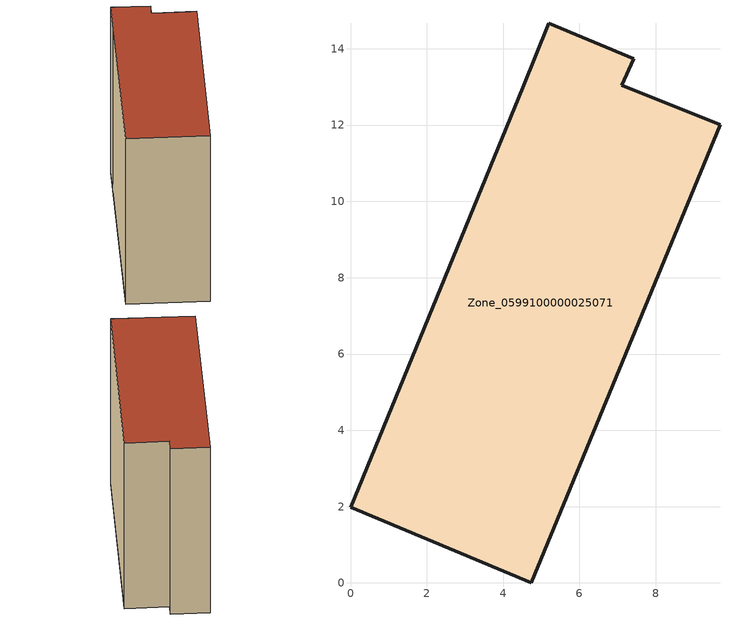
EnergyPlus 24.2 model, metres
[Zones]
Zone_0599100000025071
 floor ground (C_G): 4.51,12.97 5.19,14.67 7.42,13.74 7.11,13.04 9.68,12 4.73,0 0,1.98 z0
 wall outside (C_F): 7.11,13.04 7.42,13.74 5.19,14.67 4.51,12.97 0,1.98 4.73,0 9.68,12 7.11,13.04 z0:12.22
 roof outside (C_R): 4.73,0 9.68,12 7.11,13.04 7.42,13.74 5.19,14.67 4.51,12.97 0,1.98 z12.22
[BUILDING]
Pand.0599100000025071: North Axis=0; Terrain=City; Loads Convergence Tolerance Value=0.04; Temperature Convergence Tolerance Value=0.4; Solar Distribution=FullExterior; Maximum Number of Warmup Days=25; Minimum Number of Warmup Days=1
[Site:Location]
Rotterdam.The.Hague.AP_ZH_NLD Design_Conditions: Latitude=51.96; Longitude=4.45; Time Zone=1; Elevation=-4.5
[SITE:GROUNDTEMPERATURE:BUILDINGSURFACE]
18, 18, 18, 18, 18, 18, 18, 18, 18, 18, 18, 18
[MATERIAL] Thermal Absorptance=0.9; Solar Absorptance=0.7; Visible Absorptance=0.7
Name | Roughness | Thickness | Conductivity | Density | Specific Heat
G.TI.1946 | MediumSmooth | 0.15 | 1 | 540 | 1210
F.TI.1946 | Rough | 0.3 | 0.857143 | 1920 | 840
R.TI.1946 | MediumRough | 0.2 | 0.1 | 1500 | 1000
[CONSTRUCTION]
C_G: G.TI.1946
C_F: F.TI.1946
C_R: R.TI.1946
[ZONE]
Zone_0599100000025071: Type=1; Multiplier=1; Ceiling Height=Autocalculate; Volume=Autocalculate; Floor Area=autocalculate; Part of Total Floor Area=Yes
[ZONEINFILTRATION:DESIGNFLOWRATE]
Infil_Zone_0599100000025071: Zone or ZoneList or Space or SpaceList=Zone_0599100000025071; Schedule=AlwaysOn; Design Flow Rate Calculation Method=Flow/Area; Flow Rate per Floor Area=0.003; Constant Term Coefficient=1; Temperature Term Coefficient=0; Velocity Term Coefficient=0; Velocity Squared Term Coefficient=0
[HVACTEMPLATE:ZONE:IDEALLOADSAIRSYSTEM]
Zone_0599100000025071: Maximum Heating Supply Air Temperature=50; Minimum Cooling Supply Air Temperature=13; Maximum Heating Supply Air Humidity Ratio=0.0156; Minimum Cooling Supply Air Humidity Ratio=0.0077; Heating Limit=NoLimit; Cooling Limit=NoLimit; Dehumidification Control Type=ConstantSensibleHeatRatio; Cooling Sensible Heat Ratio=0.7; Dehumidification Setpoint=60; Humidification Control Type=None; Humidification Setpoint=30; Outdoor Air Method=None; Outdoor Air Flow Rate per Person=0.00944; Outdoor Air Flow Rate per Zone Floor Area=0; Outdoor Air Flow Rate per Zone=0; Demand Controlled Ventilation Type=None; Outdoor Air Economizer Type=NoEconomizer; Heat Recovery Type=None; Sensible Heat Recovery Effectiveness=0.7; Latent Heat Recovery Effectiveness=0.65
[ZONECONTROL:THERMOSTAT]
ThermostatControl_Zone_0599100000025071: Zone or ZoneList=Zone_0599100000025071; Control Type Schedule=DualSetpointControlType; Control 1=Thermostat_Zone_0599100000025071; Temperature Difference Between Cutout And Setpoint=0
[THERMOSTATSETPOINT:DUALSETPOINT]
Thermostat_Zone_0599100000025071: Heating Setpoint Temperature Schedule=HeatingSetpoint_Zone_0599100000025071; Cooling Setpoint Temperature Schedule=CoolingSetpoint_Zone_0599100000025071
[SCHEDULE:COMPACT]
HeatingSetpoint_Zone_0599100000025071: Through: 12/31, For: AllDays, Until: 24:00, 21
CoolingSetpoint_Zone_0599100000025071: Through: 12/31, For: AllDays, Until: 24:00, 24
DualSetpointControlType: Through: 12/31, For: AllDays, Until: 24:00, 4
AlwaysOn: Through: 12/31, For: AllDays, Until: 24:00, 1
